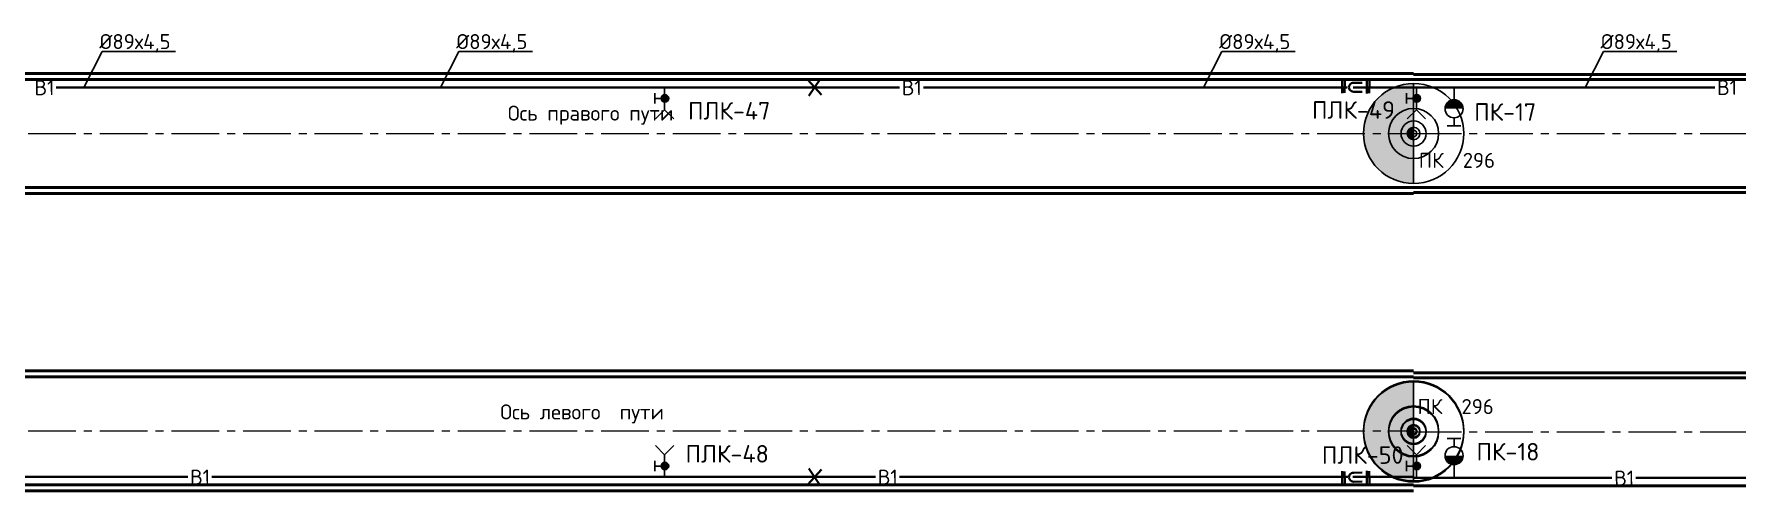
# Paper-space layout 'л2-л8' of a CAD drawing. Header units: millimetres. Extents: x 10032 to 18918, y -3051 to 627.
# Drawn here: x 13475.9 to 13815.7, y 497.1 to 588.3 of the extents above; entities that cross this region are included whole.
import ezdxf

# ---------------------------------------------------------------- set-up
doc = ezdxf.new("R2010")
doc.units = ezdxf.units.MM
doc.header["$LTSCALE"] = 0.5
doc.linetypes.add('CENTER2', pattern=[28.575, 19.05, -3.175, 3.175, -3.175])
for name, color, linetype in [('1_NADPIS', 7, 'Continuous'), ('3_Текст', 7, 'Continuous'), ('ВК_надписи', 7, 'Continuous'), ('ВК_сети', 4, 'Continuous'), ('ГТ_ПК', 2, 'Continuous'), ('ГТ_ПК @ 0.25', 2, 'Continuous'), ('ГТ_ПК @ 0.5', 2, 'Continuous'), ('ГТ_ПК @ 1', 2, 'Continuous'), ('ГТ_ПК @ 2', 2, 'Continuous'), ('ГТ_ПК @ 4', 2, 'Continuous')]:
    doc.layers.add(name, color=color, linetype=linetype)
for name, color, linetype, lineweight in [('1_PK500', 5, 'Continuous', 35), ('А_Конструкции', 4, 'Continuous', 50), ('АР_Оси', 242, 'CENTER2', 18)]:
    doc.layers.add(name, color=color, linetype=linetype, lineweight=lineweight)
doc.styles.add('Стандарт ММП', font='isocpeur.ttf')

# ---------------------------------------------------------------- blocks, each defined once
blk = doc.blocks.new('ПК')
at = {"layer": 'ГТ_ПК'}
blk.add_hatch(color=0, dxfattribs=at).paths.add_polyline_path([(0, -2.5, 0.414214), (2.5, 0, 0.414214), (0, 2.5)])
at = {"layer": 'ГТ_ПК', "color": 0}
blk.add_line((0, -2.5), (0, 2.5), dxfattribs=at)
blk.add_circle((0, 0), 2.5, dxfattribs=at)
blk = doc.blocks.new('*U616')
at = {"layer": 'ГТ_ПК @ 0.25', "extrusion": (9.32183e-09, 7.72587e-22, 1), "xscale": 0.2500000000000061, "yscale": 0.2500000000000053, "zscale": 0.2500000000000053, "rotation": 180}
blk.add_blockref('ПК', (13751.19, 568.47, 0), dxfattribs=at)
at = {"layer": 'ГТ_ПК @ 0.5', "extrusion": (9.32183e-09, 7.72587e-22, 1), "xscale": 0.5000000000000189, "yscale": 0.5000000000000173, "zscale": 0.5000000000000173, "rotation": 180}
blk.add_blockref('ПК', (13751.19, 568.47, 0), dxfattribs=at)
at = {"layer": 'ГТ_ПК @ 1', "extrusion": (9.32183e-09, 7.72587e-22, 1), "rotation": 179.9999999999641}
blk.add_blockref('ПК', (13751.19, 568.47, 0), dxfattribs=at)
at = {"layer": 'ГТ_ПК @ 2', "extrusion": (9.32183e-09, 7.72587e-22, 1), "xscale": 2.000000000000075, "yscale": 2.000000000000069, "zscale": 2.000000000000069, "rotation": 180}
blk.add_blockref('ПК', (13751.19, 568.47, 0), dxfattribs=at)
at = {"layer": 'ГТ_ПК @ 4', "extrusion": (9.32183e-09, 7.72587e-22, 1), "xscale": 4.000000000000098, "yscale": 4.000000000000085, "zscale": 4.000000000000085, "rotation": 180}
blk.add_blockref('ПК', (13751.19, 568.47, 0), dxfattribs=at)
blk = doc.blocks.new('*U618')
at = {"layer": 'ГТ_ПК @ 0.25', "extrusion": (9.32183e-09, 7.72587e-22, 1), "xscale": 0.2500000000000061, "yscale": 0.2500000000000053, "zscale": 0.2500000000000053, "rotation": 180}
blk.add_blockref('ПК', (13751.19, 509.07, 0), dxfattribs=at)
at = {"layer": 'ГТ_ПК @ 0.5', "extrusion": (9.32183e-09, 7.72587e-22, 1), "xscale": 0.5000000000000189, "yscale": 0.5000000000000173, "zscale": 0.5000000000000173, "rotation": 180}
blk.add_blockref('ПК', (13751.19, 509.07, 0), dxfattribs=at)
at = {"layer": 'ГТ_ПК @ 1', "extrusion": (9.32183e-09, 7.72587e-22, 1), "rotation": 179.9999999999641}
blk.add_blockref('ПК', (13751.19, 509.07, 0), dxfattribs=at)
at = {"layer": 'ГТ_ПК @ 2', "extrusion": (9.32183e-09, 7.72587e-22, 1), "xscale": 2.000000000000075, "yscale": 2.000000000000069, "zscale": 2.000000000000069, "rotation": 180}
blk.add_blockref('ПК', (13751.19, 509.07, 0), dxfattribs=at)
at = {"layer": 'ГТ_ПК @ 4', "extrusion": (9.32183e-09, 7.72587e-22, 1), "xscale": 4.000000000000098, "yscale": 4.000000000000085, "zscale": 4.000000000000085, "rotation": 180}
blk.add_blockref('ПК', (13751.19, 509.07, 0), dxfattribs=at)
blk = doc.blocks.new('*U619')
at = {"layer": 'ГТ_ПК @ 0.25', "extrusion": (9.32183e-09, 7.72587e-22, 1), "xscale": 0.2500000000000061, "yscale": 0.2500000000000053, "zscale": 0.2500000000000053, "rotation": 180}
blk.add_blockref('ПК', (13751.19, 568.47, 0), dxfattribs=at)
at = {"layer": 'ГТ_ПК @ 0.5', "extrusion": (9.32183e-09, 7.72587e-22, 1), "xscale": 0.5000000000000189, "yscale": 0.5000000000000173, "zscale": 0.5000000000000173, "rotation": 180}
blk.add_blockref('ПК', (13751.19, 568.47, 0), dxfattribs=at)
at = {"layer": 'ГТ_ПК @ 1', "extrusion": (9.32183e-09, 7.72587e-22, 1), "rotation": 179.9999999999641}
blk.add_blockref('ПК', (13751.19, 568.47, 0), dxfattribs=at)
at = {"layer": 'ГТ_ПК @ 2', "extrusion": (9.32183e-09, 7.72587e-22, 1), "xscale": 2.000000000000075, "yscale": 2.000000000000069, "zscale": 2.000000000000069, "rotation": 180}
blk.add_blockref('ПК', (13751.19, 568.47, 0), dxfattribs=at)
at = {"layer": 'ГТ_ПК @ 4', "extrusion": (9.32183e-09, 7.72587e-22, 1), "xscale": 4.000000000000098, "yscale": 4.000000000000085, "zscale": 4.000000000000085, "rotation": 180}
blk.add_blockref('ПК', (13751.19, 568.47, 0), dxfattribs=at)
blk = doc.blocks.new('*U622')
at = {"layer": 'ГТ_ПК @ 0.25', "extrusion": (9.32183e-09, 7.72587e-22, 1), "xscale": 0.2500000000000061, "yscale": 0.2500000000000053, "zscale": 0.2500000000000053, "rotation": 180}
blk.add_blockref('ПК', (13751.19, 508.87, 0), dxfattribs=at)
at = {"layer": 'ГТ_ПК @ 0.5', "extrusion": (9.32183e-09, 7.72587e-22, 1), "xscale": 0.5000000000000189, "yscale": 0.5000000000000173, "zscale": 0.5000000000000173, "rotation": 180}
blk.add_blockref('ПК', (13751.19, 508.87, 0), dxfattribs=at)
at = {"layer": 'ГТ_ПК @ 1', "extrusion": (9.32183e-09, 7.72587e-22, 1), "rotation": 179.9999999999641}
blk.add_blockref('ПК', (13751.19, 508.87, 0), dxfattribs=at)
at = {"layer": 'ГТ_ПК @ 2', "extrusion": (9.32183e-09, 7.72587e-22, 1), "xscale": 2.000000000000075, "yscale": 2.000000000000069, "zscale": 2.000000000000069, "rotation": 180}
blk.add_blockref('ПК', (13751.19, 508.87, 0), dxfattribs=at)
at = {"layer": 'ГТ_ПК @ 4', "extrusion": (9.32183e-09, 7.72587e-22, 1), "xscale": 4.000000000000098, "yscale": 4.000000000000085, "zscale": 4.000000000000085, "rotation": 180}
blk.add_blockref('ПК', (13751.19, 508.87, 0), dxfattribs=at)

psp = doc.layouts.new('л2-л8')

# ---------------------------------------------------------------- hatches: boundary and pattern name
at = {"layer": 'ВК_сети', "ltscale": 0.5}
h = psp.add_hatch(color=5, dxfattribs=at)
h.paths.add_polyline_path([(13602.5701, 575.4818, 0.41421356), (13601.8201, 576.2318), (13601.8201, 575.4818)])
h.paths.add_polyline_path([(13602.5701, 575.4818), (13601.8201, 575.4818), (13601.8201, 574.7318, 0.41421356)])
h.paths.add_polyline_path([(13601.8201, 575.4818), (13601.8201, 576.2318, 0.58408052), (13601.1782, 575.0938)])
h.paths.add_polyline_path([(13601.8201, 574.7318), (13601.8201, 575.4818), (13601.1782, 575.0938, 0.26256208)])
h = psp.add_hatch(color=5, dxfattribs=at)
h.paths.add_polyline_path([(13752.5701, 575.4818, 0.41421356), (13751.8201, 576.2318), (13751.8201, 575.4818)])
h.paths.add_polyline_path([(13752.5701, 575.4818), (13751.8201, 575.4818), (13751.8201, 574.7318, 0.41421356)])
h.paths.add_polyline_path([(13751.8201, 575.4818), (13751.8201, 576.2318, 0.58408052), (13751.1782, 575.0938)])
h.paths.add_polyline_path([(13751.8201, 574.7318), (13751.8201, 575.4818), (13751.1782, 575.0938, 0.26256208)])
h = psp.add_hatch(color=1, dxfattribs=at)
h.paths.add_polyline_path([(13757.4584, 573.4228), (13761.0584, 573.4228, 0.09159777), (13760.9396, 574.066), (13757.5773, 574.066, 0.09159777)])
h.paths.add_polyline_path([(13757.5773, 574.066), (13760.9396, 574.066, 0.68812614)])
h = psp.add_hatch(color=1, dxfattribs=at)
h.paths.add_polyline_path([(13757.4584, 573.4228), (13761.0584, 573.4228, 0.09159777), (13760.9396, 574.066), (13757.5773, 574.066, 0.09159777)])
h.paths.add_polyline_path([(13757.5773, 574.066), (13760.9396, 574.066, 0.68812614)])
h = psp.add_hatch(color=1, dxfattribs=at)
h.paths.add_polyline_path([(13757.4584, 504.1175), (13761.0584, 504.1175, -0.09159777), (13760.9396, 503.4743), (13757.5773, 503.4743, -0.09159777)])
h.paths.add_polyline_path([(13757.5773, 503.4743), (13760.9396, 503.4743, -0.68812614)])
h = psp.add_hatch(color=1, dxfattribs=at)
h.paths.add_polyline_path([(13757.4584, 504.1175), (13761.0584, 504.1175, -0.09159777), (13760.9396, 503.4743), (13757.5773, 503.4743, -0.09159777)])
h.paths.add_polyline_path([(13757.5773, 503.4743), (13760.9396, 503.4743, -0.68812614)])
h = psp.add_hatch(color=5, dxfattribs=at)
h.paths.add_polyline_path([(13602.5701, 502.0585, -0.41421356), (13601.8201, 501.3085), (13601.8201, 502.0585)])
h.paths.add_polyline_path([(13602.5701, 502.0585), (13601.8201, 502.0585), (13601.8201, 502.8085, -0.41421356)])
h.paths.add_polyline_path([(13601.8201, 502.0585), (13601.8201, 501.3085, -0.58408052), (13601.1782, 502.4465)])
h.paths.add_polyline_path([(13601.8201, 502.8085), (13601.8201, 502.0585), (13601.1782, 502.4465, -0.26256208)])
h = psp.add_hatch(color=5, dxfattribs=at)
h.paths.add_polyline_path([(13752.5701, 502.0585, -0.41421356), (13751.8201, 501.3085), (13751.8201, 502.0585)])
h.paths.add_polyline_path([(13752.5701, 502.0585), (13751.8201, 502.0585), (13751.8201, 502.8085, -0.41421356)])
h.paths.add_polyline_path([(13751.8201, 502.0585), (13751.8201, 501.3085, -0.58408052), (13751.1782, 502.4465)])
h.paths.add_polyline_path([(13751.8201, 502.8085), (13751.8201, 502.0585), (13751.1782, 502.4465, -0.26256208)])

# ---------------------------------------------------------------- linework, layer by layer
at = {"layer": 'А_Конструкции'}
for p, q in [((13751.1934, 580.4702), (12961.9799, 580.4702)), ((13751.1934, 579.2702), (12961.9799, 579.2702)), ((13751.1934, 580.2702), (15080.2691, 580.2702)), ((13751.1934, 579.2702), (15080.2691, 579.2702)), ((13751.1934, 557.6702), (12961.9799, 557.6702)), ((13751.1934, 557.6702), (15080.2691, 557.6702)), ((13751.1934, 556.4702), (12961.9799, 556.4702)), ((13751.1934, 556.6702), (15080.2691, 556.6702)), ((13751.1934, 521.0702), (12961.9799, 521.0702)), ((13751.1934, 519.8702), (12961.9799, 519.8702)), ((13751.1934, 520.6702), (15080.2691, 520.6702)), ((13751.1934, 519.6702), (15080.2691, 519.6702)), ((13751.1934, 498.2702), (12961.9799, 498.2702)), ((13751.1934, 497.0702), (12961.9799, 497.0702)), ((13751.1934, 498.0702), (15080.2691, 498.0702))]:
    psp.add_line(p, q, dxfattribs=at)
at = {"layer": 'АР_Оси', "color": 7}
for p, q in [((12960.4234, 568.4702), (13751.1934, 568.4702)), ((13751.1934, 568.4702), (15078.7126, 568.4702)), ((12960.4234, 509.0702), (13751.1934, 509.0702)), ((13751.1934, 508.8702), (15078.7126, 508.8702))]:
    psp.add_line(p, q, dxfattribs=at)
at = {"layer": 'ВК_надписи'}
for p, q in [((13485.8699, 577.6617, 0), (13489.5297, 584.8594, 0)), ((13489.5297, 584.8594, 0), (13504.1691, 584.8594, 0)), ((13557.0637, 577.6617, 0), (13560.7234, 584.8594, 0)), ((13560.7234, 584.8594, 0), (13575.3629, 584.8594, 0)), ((13709.2879, 577.6617, 0), (13712.9477, 584.8594, 0)), ((13712.9477, 584.8594, 0), (13727.5871, 584.8594, 0)), ((13785.4021, 577.6617, 0), (13789.0619, 584.8594, 0)), ((13789.0619, 584.8594, 0), (13803.7013, 584.8594, 0))]:
    psp.add_line(p, q, dxfattribs=at)
at = {"layer": 'ВК_сети', "color": 1, "lineweight": 30, "ltscale": 0.5, "extrusion": (-3.27269e-07, 1.1423e-06, 1)}
for p, q in [((13601.7584, 577.6617, 0), (13601.7584, 574.7068, 0)), ((13751.7584, 577.6617, 0), (13751.7584, 574.7068, 0))]:
    psp.add_line(p, q, dxfattribs=at)
at = {"layer": 'ВК_сети', "color": 5, "ltscale": 0.5}
for p, q in [((13601.7584, 573.223, 0), (13601.7584, 577.6617, 0)), ((13751.7584, 573.223, 0), (13751.7584, 577.6617, 0)), ((13599.7905, 576.5134, 0), (13599.7905, 574.4516, 0)), ((13599.7905, 575.4825, 0), (13601.8201, 575.4825, 0)), ((13749.7905, 576.5134, 0), (13749.7905, 574.4516, 0)), ((13749.7905, 575.4825, 0), (13751.8201, 575.4825, 0)), ((13601.7584, 573.223, 0), (13599.9342, 571.3988, 0)), ((13601.7584, 573.223, 0), (13603.5826, 571.3988, 0)), ((13751.7584, 573.223, 0), (13749.9342, 571.3988, 0)), ((13751.7584, 573.223, 0), (13753.5826, 571.3988, 0)), ((13599.7905, 501.0269, 0), (13599.7905, 503.0887, 0)), ((13601.7584, 504.3173, 0), (13599.9342, 506.1415, 0)), ((13601.7584, 504.3173, 0), (13603.5826, 506.1415, 0)), ((13601.7584, 504.3173, 0), (13601.7584, 499.8786, 0)), ((13749.7905, 501.0269, 0), (13749.7905, 503.0887, 0)), ((13751.7584, 504.3173, 0), (13749.9342, 506.1415, 0)), ((13751.7584, 504.3173, 0), (13753.5826, 506.1415, 0)), ((13751.7584, 504.3173, 0), (13751.7584, 499.8786, 0)), ((13599.7905, 502.0578, 0), (13601.8201, 502.0578, 0)), ((13749.7905, 502.0578, 0), (13751.8201, 502.0578, 0))]:
    psp.add_line(p, q, dxfattribs=at)
at = {"layer": 'ВК_сети', "color": 5, "lineweight": 40, "ltscale": 0.5}
for p, q in [((13633.0615, 576.1659, 0), (13630.3054, 579.1575, 0)), ((13632.817, 579.3504, 0), (13630.5498, 575.9731, 0)), ((13736.9386, 576.5043, 0), (13736.969, 578.9868)), ((13737.4349, 576.5643, 0), (13737.4654, 579.0468)), ((13739.2801, 578.6146), (13740.9509, 578.5941)), ((13741.8381, 576.4442, 0), (13741.8686, 578.9267)), ((13742.3345, 576.5043, 0), (13742.3649, 578.9868)), ((13739.2581, 576.8197, 0), (13740.9289, 576.7992, 0)), ((13633.0615, 501.3744, 0), (13630.3054, 498.3828, 0)), ((13632.817, 498.19, 0), (13630.5498, 501.5672, 0)), ((13736.9386, 501.0361, 0), (13736.969, 498.5536)), ((13737.4349, 500.976, 0), (13737.4654, 498.4935)), ((13739.2581, 500.7206, 0), (13740.9289, 500.7411, 0)), ((13741.8381, 501.0961, 0), (13741.8686, 498.6136)), ((13742.3345, 501.0361, 0), (13742.3649, 498.5536)), ((13739.2801, 498.9257), (13740.9509, 498.9462))]:
    psp.add_line(p, q, dxfattribs=at)
at = {"layer": 'ВК_сети', "color": 1, "ltscale": 0.5}
for p, q in [((13759.2584, 577.6617, 0), (13759.2584, 575.2228, 0)), ((13759.2584, 577.6617, 0), (13759.2584, 575.2228, 0)), ((13759.2584, 571.6228, 0), (13759.2584, 569.9699, 0)), ((13759.2584, 571.6228, 0), (13759.2584, 569.9699, 0)), ((13760.6003, 569.9699, 0), (13757.9165, 569.9699, 0)), ((13760.6003, 569.9699, 0), (13757.9165, 569.9699, 0)), ((13760.6003, 507.5704, 0), (13757.9165, 507.5704, 0)), ((13760.6003, 507.5704, 0), (13757.9165, 507.5704, 0)), ((13759.2584, 505.9175, 0), (13759.2584, 507.5704, 0)), ((13759.2584, 505.9175, 0), (13759.2584, 507.5704, 0)), ((13759.2584, 499.8786, 0), (13759.2584, 502.3175, 0)), ((13759.2584, 499.8786, 0), (13759.2584, 502.3175, 0))]:
    psp.add_line(p, q, dxfattribs=at)
at = {"layer": 'ВК_сети', "color": 1, "lineweight": 30, "ltscale": 0.5}
for p, q in [((13759.2584, 574.7003, -0.0001), (13758.7411, 574.6965, -0.0001)), ((13759.2584, 574.7003, -0.0001), (13758.7411, 574.6965, -0.0001)), ((13759.2555, 575.1023, -0.0001), (13759.2584, 574.7003, -0.0001)), ((13759.2555, 575.1023, -0.0001), (13759.2584, 574.7003, -0.0001)), ((13759.2584, 574.7003, -0.0001), (13759.7758, 574.7041, -0.0001)), ((13759.2584, 574.7003, -0.0001), (13759.7758, 574.7041, -0.0001)), ((13759.2584, 502.84, -0.0001), (13758.7411, 502.8439, -0.0001)), ((13759.2584, 502.84, -0.0001), (13758.7411, 502.8439, -0.0001)), ((13759.2555, 502.438, -0.0001), (13759.2584, 502.84, -0.0001)), ((13759.2555, 502.438, -0.0001), (13759.2584, 502.84, -0.0001)), ((13759.2584, 502.84, -0.0001), (13759.7758, 502.8362, -0.0001)), ((13759.2584, 502.84, -0.0001), (13759.7758, 502.8362, -0.0001))]:
    psp.add_line(p, q, dxfattribs=at)
at = {"layer": 'ВК_сети', "color": 1, "lineweight": 30, "ltscale": 0.5, "extrusion": (-3.27269e-07, -1.1423e-06, 1)}
for p, q in [((13601.7584, 499.8786, 0), (13601.7584, 502.8335, 0)), ((13751.7584, 499.8786, 0), (13751.7584, 502.8335, 0))]:
    psp.add_line(p, q, dxfattribs=at)
at = {"layer": 'ВК_сети', "color": 2, "lineweight": 40, "ltscale": 0.5, "elevation": 0}
for points in [[(13480.3605, 577.6617), (13648.6108, 577.6617)], [(13653.411, 577.6617), (13737.9397, 577.6617)], [(13739.1052, 577.6617), (13751.1934, 577.6617)], [(13751.1934, 577.6617), (13811.2822, 577.6617)], [(13402.7709, 499.8785), (13506.6196, 499.8785)], [(13511.4199, 499.8785), (13643.8308, 499.8785)], [(13648.631, 499.8785), (13738.0497, 499.8785)], [(13739.0475, 499.8785), (13751.1934, 499.8785)], [(13751.1934, 499.6786), (13790.7599, 499.6786)], [(13795.5601, 499.6786), (13985.6605, 499.6786)]]:
    psp.add_lwpolyline(points, dxfattribs=at)
at = {"layer": 'ВК_сети', "color": 5, "ltscale": 0.5}
for centre in [(13601.8201, 575.4818, 0), (13751.8201, 575.4818, 0), (13601.8201, 502.0585, 0), (13751.8201, 502.0585, 0)]:
    psp.add_circle(centre, 0.75, dxfattribs=at)
at = {"layer": 'ВК_сети', "color": 1, "ltscale": 0.5}
for centre in [(13759.2584, 573.4228, 0), (13759.2584, 573.4228, 0), (13759.2584, 504.1175, 0), (13759.2584, 504.1175, 0)]:
    psp.add_circle(centre, 1.8, dxfattribs=at)
at = {"layer": 'ВК_сети', "color": 5, "lineweight": 40, "ltscale": 0.5}
for centre, start, end in [((13739.2022, 577.718), 85.038167, 273.557419), ((13739.2022, 499.8224, 0), 86.442581, 274.961833)]:
    psp.add_arc(centre, 0.9, start, end, dxfattribs=at)

# ---------------------------------------------------------------- block references
at = {"layer": 'ГТ_ПК', "color": 6, "linetype": 'Continuous', "lineweight": 120}
for name in ['*U616', '*U619', '*U618', '*U622']:
    psp.add_blockref(name, (0, 0), dxfattribs=at)

# ---------------------------------------------------------------- texts
at = {"layer": '1_NADPIS', "linetype": 'Continuous', "style": 'Стандарт ММП'}
for s, p in [('ПЛК-47', (13606.4086, 571.2475, 0)), ('ПЛК-49', (13730.9044, 571.4163, 0)), ('ПЛК-48', (13605.9158, 502.7416, 0)), ('ПЛК-50', (13732.8882, 502.4916, 0))]:
    psp.add_text(s, height=3.5, rotation=360, dxfattribs=at).set_placement(p)
at = {"layer": '1_NADPIS', "color": 1, "linetype": 'Continuous', "style": 'Стандарт ММП'}
for s, p in [('ПК-17', (13763.2767, 571.0113, 0)), ('ПК-18', (13763.7324, 503.1564, 0))]:
    psp.add_text(s, height=3.5, rotation=360, dxfattribs=at).set_placement(p)
at = {"layer": '1_PK500', "style": 'Стандарт ММП'}
for p in [(13476.0257, 576.0987, 0), (13649.0762, 576.0987), (13811.7471, 576.1439), (13507.085, 498.3155), (13644.2962, 498.3155), (13791.2253, 498.1156)]:
    psp.add_text('В1', height=3, rotation=0.560426, dxfattribs=at).set_placement(p)
at = {"layer": '3_Текст', "color": 255, "style": 'Стандарт ММП'}
for s, p in [('Ось правого пути', (13570.4741, 571.0388)), ('Ось левого  пути', (13568.9585, 511.3662, -0.0004))]:
    psp.add_text(s, height=3, dxfattribs=at).set_placement(p)
at = {"layer": 'ВК_надписи', "lineweight": 30, "ltscale": 0.5, "style": 'Стандарт ММП'}
for p in [(13488.9688, 585.3306, 0), (13560.1625, 585.3306, 0), (13712.3868, 585.3306, 0), (13788.501, 585.3306, 0)]:
    psp.add_text('%%C89х4,5', height=3, dxfattribs=at).set_placement(p)
at = {"layer": 'ВК_надписи', "char_height": 3, "attachment_point": 8, "style": 'Стандарт ММП'}
for insert in [(13759.8262, 561.596), (13759.574, 512.425)]:
    psp.add_mtext('ПК  296', dxfattribs=dict(at, insert=insert))

doc.saveas('drawing.dxf')
